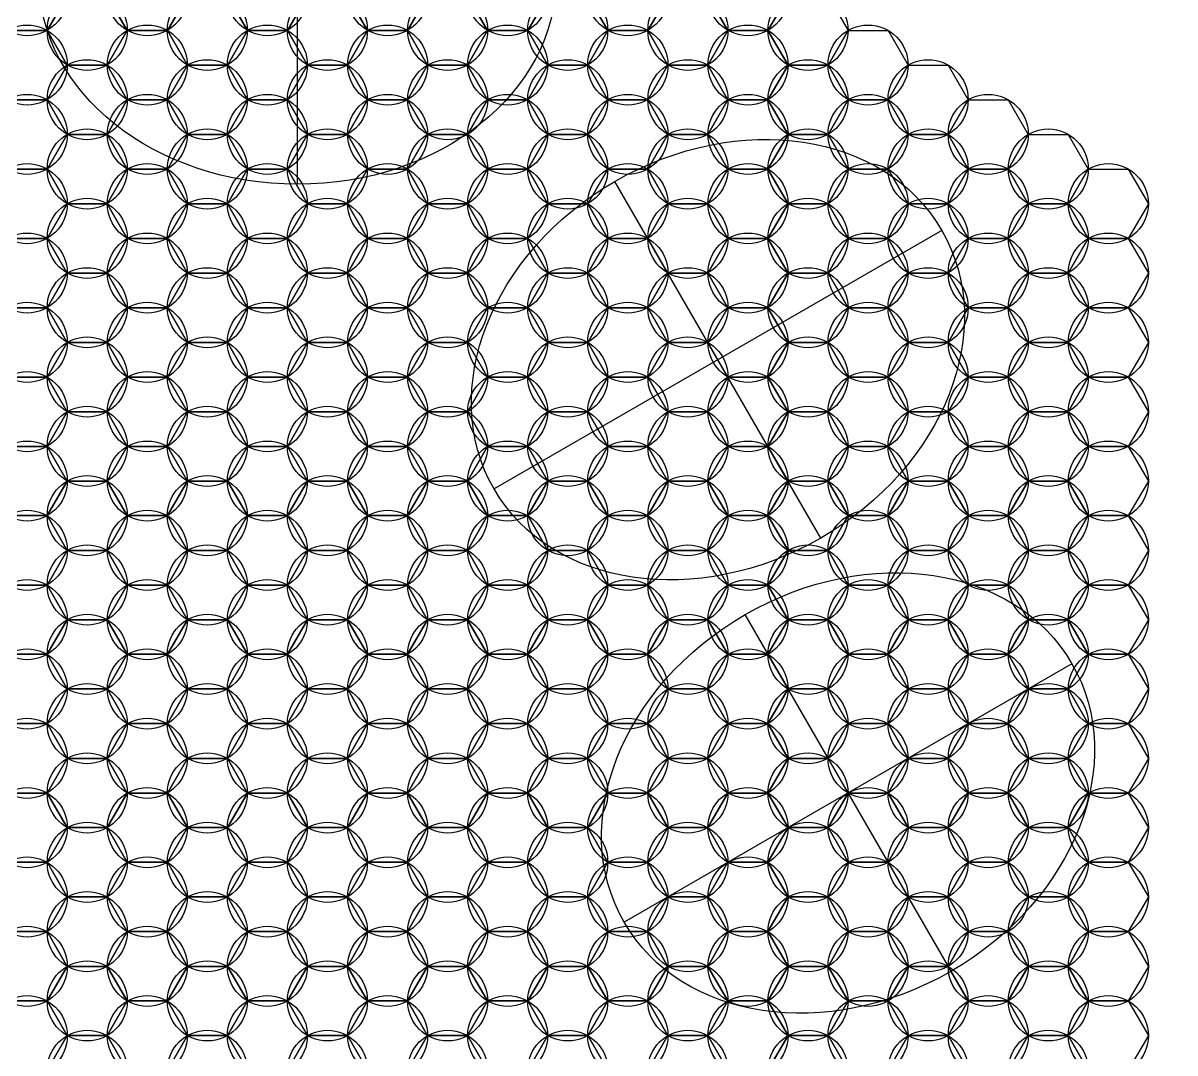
# Model space of a CAD drawing. Header units: millimetres. Extents: x 3015 to 4242, y 456 to 1532.
# Drawn here: x 4055.1 to 4241.7, y 1134.2 to 1301.1 of the extents above; entities that cross this region are included whole.
import ezdxf

# ---------------------------------------------------------------- set-up
doc = ezdxf.new("R2010")
doc.units = ezdxf.units.MM

# ---------------------------------------------------------------- blocks, each defined once
blk = doc.blocks.new('ehbebn')
for p, q in [((44.78, 7.18), (44.78, 73.92)), ((86.66, 40.55), (2.89, 40.55))]:
    blk.add_line(p, q)
blk.add_ellipse((44.78, 40.55), major_axis=(-41.89, 0), ratio=0.796607)

msp = doc.modelspace()

# ---------------------------------------------------------------- linework, layer by layer
for points in [[(4049.32, 1305.52), (4052.56, 1311.13), (4059.05, 1311.13), (4062.29, 1305.52), (4059.05, 1299.9), (4052.56, 1299.9)], [(4068.78, 1305.52), (4072.02, 1311.13), (4078.51, 1311.13), (4081.75, 1305.52), (4078.51, 1299.9), (4072.02, 1299.9)], [(4088.24, 1305.52), (4091.48, 1311.13), (4097.97, 1311.13), (4101.21, 1305.52), (4097.97, 1299.9), (4091.48, 1299.9)], [(4107.7, 1305.52), (4110.94, 1311.13), (4117.43, 1311.13), (4120.67, 1305.52), (4117.43, 1299.9), (4110.94, 1299.9)], [(4127.16, 1305.52), (4130.4, 1311.13), (4136.89, 1311.13), (4140.13, 1305.52), (4136.89, 1299.9), (4130.4, 1299.9)], [(4146.62, 1305.52), (4149.86, 1311.13), (4156.35, 1311.13), (4159.59, 1305.52), (4156.35, 1299.9), (4149.86, 1299.9)], [(4166.08, 1305.52), (4169.32, 1311.13), (4175.81, 1311.13), (4179.06, 1305.52), (4175.81, 1299.9), (4169.32, 1299.9)], [(4059.05, 1299.9), (4062.29, 1305.52), (4068.78, 1305.52), (4072.02, 1299.9), (4068.78, 1294.28), (4062.29, 1294.28)], [(4078.51, 1299.9), (4081.75, 1305.52), (4088.24, 1305.52), (4091.48, 1299.9), (4088.24, 1294.28), (4081.75, 1294.28)], [(4097.97, 1299.9), (4101.21, 1305.52), (4107.7, 1305.52), (4110.94, 1299.9), (4107.7, 1294.28), (4101.21, 1294.28)], [(4117.43, 1299.9), (4120.67, 1305.52), (4127.16, 1305.52), (4130.4, 1299.9), (4127.16, 1294.28), (4120.67, 1294.28)], [(4136.89, 1299.9), (4140.13, 1305.52), (4146.62, 1305.52), (4149.86, 1299.9), (4146.62, 1294.28), (4140.13, 1294.28)], [(4156.35, 1299.9), (4159.59, 1305.52), (4166.08, 1305.52), (4169.32, 1299.9), (4166.08, 1294.28), (4159.59, 1294.28)], [(4175.81, 1299.9), (4179.06, 1305.52), (4185.54, 1305.52), (4188.79, 1299.9), (4185.54, 1294.28), (4179.06, 1294.28)], [(4049.32, 1294.28), (4052.56, 1299.9), (4059.05, 1299.9), (4062.29, 1294.28), (4059.05, 1288.66), (4052.56, 1288.66)], [(4068.78, 1294.28), (4072.02, 1299.9), (4078.51, 1299.9), (4081.75, 1294.28), (4078.51, 1288.66), (4072.02, 1288.66)], [(4088.24, 1294.28), (4091.48, 1299.9), (4097.97, 1299.9), (4101.21, 1294.28), (4097.97, 1288.66), (4091.48, 1288.66)], [(4107.7, 1294.28), (4110.94, 1299.9), (4117.43, 1299.9), (4120.67, 1294.28), (4117.43, 1288.66), (4110.94, 1288.66)], [(4127.16, 1294.28), (4130.4, 1299.9), (4136.89, 1299.9), (4140.13, 1294.28), (4136.89, 1288.66), (4130.4, 1288.66)], [(4146.62, 1294.28), (4149.86, 1299.9), (4156.35, 1299.9), (4159.59, 1294.28), (4156.35, 1288.66), (4149.86, 1288.66)], [(4166.08, 1294.28), (4169.32, 1299.9), (4175.81, 1299.9), (4179.06, 1294.28), (4175.81, 1288.66), (4169.32, 1288.66)], [(4185.54, 1294.28), (4188.79, 1299.9), (4195.27, 1299.9), (4198.52, 1294.28), (4195.27, 1288.66), (4188.79, 1288.66)], [(4059.05, 1288.66), (4062.29, 1294.28), (4068.78, 1294.28), (4072.02, 1288.66), (4068.78, 1283.04), (4062.29, 1283.04)], [(4078.51, 1288.66), (4081.75, 1294.28), (4088.24, 1294.28), (4091.48, 1288.66), (4088.24, 1283.04), (4081.75, 1283.04)], [(4097.97, 1288.66), (4101.21, 1294.28), (4107.7, 1294.28), (4110.94, 1288.66), (4107.7, 1283.04), (4101.21, 1283.04)], [(4117.43, 1288.66), (4120.67, 1294.28), (4127.16, 1294.28), (4130.4, 1288.66), (4127.16, 1283.04), (4120.67, 1283.04)], [(4136.89, 1288.66), (4140.13, 1294.28), (4146.62, 1294.28), (4149.86, 1288.66), (4146.62, 1283.04), (4140.13, 1283.04)], [(4156.35, 1288.66), (4159.59, 1294.28), (4166.08, 1294.28), (4169.32, 1288.66), (4166.08, 1283.04), (4159.59, 1283.04)], [(4175.81, 1288.66), (4179.06, 1294.28), (4185.54, 1294.28), (4188.79, 1288.66), (4185.54, 1283.04), (4179.06, 1283.04)], [(4195.27, 1288.66), (4198.52, 1294.28), (4205, 1294.28), (4208.25, 1288.66), (4205, 1283.04), (4198.52, 1283.04)], [(4049.32, 1283.04), (4052.56, 1288.66), (4059.05, 1288.66), (4062.29, 1283.04), (4059.05, 1277.43), (4052.56, 1277.43)], [(4068.78, 1283.04), (4072.02, 1288.66), (4078.51, 1288.66), (4081.75, 1283.04), (4078.51, 1277.43), (4072.02, 1277.43)], [(4088.24, 1283.04), (4091.48, 1288.66), (4097.97, 1288.66), (4101.21, 1283.04), (4097.97, 1277.43), (4091.48, 1277.43)], [(4107.7, 1283.04), (4110.94, 1288.66), (4117.43, 1288.66), (4120.67, 1283.04), (4117.43, 1277.43), (4110.94, 1277.43)], [(4127.16, 1283.04), (4130.4, 1288.66), (4136.89, 1288.66), (4140.13, 1283.04), (4136.89, 1277.43), (4130.4, 1277.43)], [(4146.62, 1283.04), (4149.86, 1288.66), (4156.35, 1288.66), (4159.59, 1283.04), (4156.35, 1277.43), (4149.86, 1277.43)], [(4166.08, 1283.04), (4169.32, 1288.66), (4175.81, 1288.66), (4179.06, 1283.04), (4175.81, 1277.43), (4169.32, 1277.43)], [(4185.54, 1283.04), (4188.79, 1288.66), (4195.27, 1288.66), (4198.52, 1283.04), (4195.27, 1277.43), (4188.79, 1277.43)], [(4205, 1283.04), (4208.25, 1288.66), (4214.73, 1288.66), (4217.98, 1283.04), (4214.73, 1277.43), (4208.25, 1277.43)], [(4059.05, 1277.43), (4062.29, 1283.04), (4068.78, 1283.04), (4072.02, 1277.43), (4068.78, 1271.81), (4062.29, 1271.81)], [(4078.51, 1277.43), (4081.75, 1283.04), (4088.24, 1283.04), (4091.48, 1277.43), (4088.24, 1271.81), (4081.75, 1271.81)], [(4097.97, 1277.43), (4101.21, 1283.04), (4107.7, 1283.04), (4110.94, 1277.43), (4107.7, 1271.81), (4101.21, 1271.81)], [(4117.43, 1277.43), (4120.67, 1283.04), (4127.16, 1283.04), (4130.4, 1277.43), (4127.16, 1271.81), (4120.67, 1271.81)], [(4136.89, 1277.43), (4140.13, 1283.04), (4146.62, 1283.04), (4149.86, 1277.43), (4146.62, 1271.81), (4140.13, 1271.81)], [(4156.35, 1277.43), (4159.59, 1283.04), (4166.08, 1283.04), (4169.32, 1277.43), (4166.08, 1271.81), (4159.59, 1271.81)], [(4175.81, 1277.43), (4179.06, 1283.04), (4185.54, 1283.04), (4188.79, 1277.43), (4185.54, 1271.81), (4179.06, 1271.81)], [(4195.27, 1277.43), (4198.52, 1283.04), (4205, 1283.04), (4208.25, 1277.43), (4205, 1271.81), (4198.52, 1271.81)], [(4214.73, 1277.43), (4217.98, 1283.04), (4224.46, 1283.04), (4227.71, 1277.43), (4224.46, 1271.81), (4217.98, 1271.81)], [(4049.32, 1271.81), (4052.56, 1277.43), (4059.05, 1277.43), (4062.29, 1271.81), (4059.05, 1266.19), (4052.56, 1266.19)], [(4068.78, 1271.81), (4072.02, 1277.43), (4078.51, 1277.43), (4081.75, 1271.81), (4078.51, 1266.19), (4072.02, 1266.19)], [(4088.24, 1271.81), (4091.48, 1277.43), (4097.97, 1277.43), (4101.21, 1271.81), (4097.97, 1266.19), (4091.48, 1266.19)], [(4107.7, 1271.81), (4110.94, 1277.43), (4117.43, 1277.43), (4120.67, 1271.81), (4117.43, 1266.19), (4110.94, 1266.19)], [(4127.16, 1271.81), (4130.4, 1277.43), (4136.89, 1277.43), (4140.13, 1271.81), (4136.89, 1266.19), (4130.4, 1266.19)], [(4146.62, 1271.81), (4149.86, 1277.43), (4156.35, 1277.43), (4159.59, 1271.81), (4156.35, 1266.19), (4149.86, 1266.19)], [(4166.08, 1271.81), (4169.32, 1277.43), (4175.81, 1277.43), (4179.06, 1271.81), (4175.81, 1266.19), (4169.32, 1266.19)], [(4185.54, 1271.81), (4188.79, 1277.43), (4195.27, 1277.43), (4198.52, 1271.81), (4195.27, 1266.19), (4188.79, 1266.19)], [(4205, 1271.81), (4208.25, 1277.43), (4214.73, 1277.43), (4217.98, 1271.81), (4214.73, 1266.19), (4208.25, 1266.19)], [(4224.46, 1271.81), (4227.71, 1277.43), (4234.19, 1277.43), (4237.44, 1271.81), (4234.19, 1266.19), (4227.71, 1266.19)], [(4059.05, 1266.19), (4062.29, 1271.81), (4068.78, 1271.81), (4072.02, 1266.19), (4068.78, 1260.57), (4062.29, 1260.57)], [(4078.51, 1266.19), (4081.75, 1271.81), (4088.24, 1271.81), (4091.48, 1266.19), (4088.24, 1260.57), (4081.75, 1260.57)], [(4097.97, 1266.19), (4101.21, 1271.81), (4107.7, 1271.81), (4110.94, 1266.19), (4107.7, 1260.57), (4101.21, 1260.57)], [(4117.43, 1266.19), (4120.67, 1271.81), (4127.16, 1271.81), (4130.4, 1266.19), (4127.16, 1260.57), (4120.67, 1260.57)], [(4136.89, 1266.19), (4140.13, 1271.81), (4146.62, 1271.81), (4149.86, 1266.19), (4146.62, 1260.57), (4140.13, 1260.57)], [(4156.35, 1266.19), (4159.59, 1271.81), (4166.08, 1271.81), (4169.32, 1266.19), (4166.08, 1260.57), (4159.59, 1260.57)], [(4175.81, 1266.19), (4179.06, 1271.81), (4185.54, 1271.81), (4188.79, 1266.19), (4185.54, 1260.57), (4179.06, 1260.57)], [(4195.27, 1266.19), (4198.52, 1271.81), (4205, 1271.81), (4208.25, 1266.19), (4205, 1260.57), (4198.52, 1260.57)], [(4214.73, 1266.19), (4217.98, 1271.81), (4224.46, 1271.81), (4227.71, 1266.19), (4224.46, 1260.57), (4217.98, 1260.57)], [(4049.32, 1260.57), (4052.56, 1266.19), (4059.05, 1266.19), (4062.29, 1260.57), (4059.05, 1254.95), (4052.56, 1254.95)], [(4068.78, 1260.57), (4072.02, 1266.19), (4078.51, 1266.19), (4081.75, 1260.57), (4078.51, 1254.95), (4072.02, 1254.95)], [(4088.24, 1260.57), (4091.48, 1266.19), (4097.97, 1266.19), (4101.21, 1260.57), (4097.97, 1254.95), (4091.48, 1254.95)], [(4107.7, 1260.57), (4110.94, 1266.19), (4117.43, 1266.19), (4120.67, 1260.57), (4117.43, 1254.95), (4110.94, 1254.95)], [(4127.16, 1260.57), (4130.4, 1266.19), (4136.89, 1266.19), (4140.13, 1260.57), (4136.89, 1254.95), (4130.4, 1254.95)], [(4146.62, 1260.57), (4149.86, 1266.19), (4156.35, 1266.19), (4159.59, 1260.57), (4156.35, 1254.95), (4149.86, 1254.95)], [(4166.08, 1260.57), (4169.32, 1266.19), (4175.81, 1266.19), (4179.06, 1260.57), (4175.81, 1254.95), (4169.32, 1254.95)], [(4185.54, 1260.57), (4188.79, 1266.19), (4195.27, 1266.19), (4198.52, 1260.57), (4195.27, 1254.95), (4188.79, 1254.95)], [(4205, 1260.57), (4208.25, 1266.19), (4214.73, 1266.19), (4217.98, 1260.57), (4214.73, 1254.95), (4208.25, 1254.95)], [(4224.46, 1260.57), (4227.71, 1266.19), (4234.19, 1266.19), (4237.44, 1260.57), (4234.19, 1254.95), (4227.71, 1254.95)], [(4059.05, 1254.95), (4062.29, 1260.57), (4068.78, 1260.57), (4072.02, 1254.95), (4068.78, 1249.34), (4062.29, 1249.34)], [(4078.51, 1254.95), (4081.75, 1260.57), (4088.24, 1260.57), (4091.48, 1254.95), (4088.24, 1249.34), (4081.75, 1249.34)], [(4097.97, 1254.95), (4101.21, 1260.57), (4107.7, 1260.57), (4110.94, 1254.95), (4107.7, 1249.34), (4101.21, 1249.34)], [(4117.43, 1254.95), (4120.67, 1260.57), (4127.16, 1260.57), (4130.4, 1254.95), (4127.16, 1249.34), (4120.67, 1249.34)], [(4136.89, 1254.95), (4140.13, 1260.57), (4146.62, 1260.57), (4149.86, 1254.95), (4146.62, 1249.34), (4140.13, 1249.34)], [(4156.35, 1254.95), (4159.59, 1260.57), (4166.08, 1260.57), (4169.32, 1254.95), (4166.08, 1249.34), (4159.59, 1249.34)], [(4175.81, 1254.95), (4179.06, 1260.57), (4185.54, 1260.57), (4188.79, 1254.95), (4185.54, 1249.34), (4179.06, 1249.34)], [(4195.27, 1254.95), (4198.52, 1260.57), (4205, 1260.57), (4208.25, 1254.95), (4205, 1249.34), (4198.52, 1249.34)], [(4214.73, 1254.95), (4217.98, 1260.57), (4224.46, 1260.57), (4227.71, 1254.95), (4224.46, 1249.34), (4217.98, 1249.34)], [(4049.32, 1249.34), (4052.56, 1254.95), (4059.05, 1254.95), (4062.29, 1249.34), (4059.05, 1243.72), (4052.56, 1243.72)], [(4068.78, 1249.34), (4072.02, 1254.95), (4078.51, 1254.95), (4081.75, 1249.34), (4078.51, 1243.72), (4072.02, 1243.72)], [(4088.24, 1249.34), (4091.48, 1254.95), (4097.97, 1254.95), (4101.21, 1249.34), (4097.97, 1243.72), (4091.48, 1243.72)], [(4107.7, 1249.34), (4110.94, 1254.95), (4117.43, 1254.95), (4120.67, 1249.34), (4117.43, 1243.72), (4110.94, 1243.72)], [(4127.16, 1249.34), (4130.4, 1254.95), (4136.89, 1254.95), (4140.13, 1249.34), (4136.89, 1243.72), (4130.4, 1243.72)], [(4146.62, 1249.34), (4149.86, 1254.95), (4156.35, 1254.95), (4159.59, 1249.34), (4156.35, 1243.72), (4149.86, 1243.72)], [(4166.08, 1249.34), (4169.32, 1254.95), (4175.81, 1254.95), (4179.06, 1249.34), (4175.81, 1243.72), (4169.32, 1243.72)], [(4185.54, 1249.34), (4188.79, 1254.95), (4195.27, 1254.95), (4198.52, 1249.34), (4195.27, 1243.72), (4188.79, 1243.72)], [(4205, 1249.34), (4208.25, 1254.95), (4214.73, 1254.95), (4217.98, 1249.34), (4214.73, 1243.72), (4208.25, 1243.72)], [(4224.46, 1249.34), (4227.71, 1254.95), (4234.19, 1254.95), (4237.44, 1249.34), (4234.19, 1243.72), (4227.71, 1243.72)], [(4059.05, 1243.72), (4062.29, 1249.34), (4068.78, 1249.34), (4072.02, 1243.72), (4068.78, 1238.1), (4062.29, 1238.1)], [(4078.51, 1243.72), (4081.75, 1249.34), (4088.24, 1249.34), (4091.48, 1243.72), (4088.24, 1238.1), (4081.75, 1238.1)], [(4097.97, 1243.72), (4101.21, 1249.34), (4107.7, 1249.34), (4110.94, 1243.72), (4107.7, 1238.1), (4101.21, 1238.1)], [(4117.43, 1243.72), (4120.67, 1249.34), (4127.16, 1249.34), (4130.4, 1243.72), (4127.16, 1238.1), (4120.67, 1238.1)], [(4136.89, 1243.72), (4140.13, 1249.34), (4146.62, 1249.34), (4149.86, 1243.72), (4146.62, 1238.1), (4140.13, 1238.1)], [(4156.35, 1243.72), (4159.59, 1249.34), (4166.08, 1249.34), (4169.32, 1243.72), (4166.08, 1238.1), (4159.59, 1238.1)], [(4175.81, 1243.72), (4179.06, 1249.34), (4185.54, 1249.34), (4188.79, 1243.72), (4185.54, 1238.1), (4179.06, 1238.1)], [(4195.27, 1243.72), (4198.52, 1249.34), (4205, 1249.34), (4208.25, 1243.72), (4205, 1238.1), (4198.52, 1238.1)], [(4214.73, 1243.72), (4217.98, 1249.34), (4224.46, 1249.34), (4227.71, 1243.72), (4224.46, 1238.1), (4217.98, 1238.1)], [(4049.32, 1238.1), (4052.56, 1243.72), (4059.05, 1243.72), (4062.29, 1238.1), (4059.05, 1232.48), (4052.56, 1232.48)], [(4068.78, 1238.1), (4072.02, 1243.72), (4078.51, 1243.72), (4081.75, 1238.1), (4078.51, 1232.48), (4072.02, 1232.48)], [(4088.24, 1238.1), (4091.48, 1243.72), (4097.97, 1243.72), (4101.21, 1238.1), (4097.97, 1232.48), (4091.48, 1232.48)], [(4107.7, 1238.1), (4110.94, 1243.72), (4117.43, 1243.72), (4120.67, 1238.1), (4117.43, 1232.48), (4110.94, 1232.48)], [(4127.16, 1238.1), (4130.4, 1243.72), (4136.89, 1243.72), (4140.13, 1238.1), (4136.89, 1232.48), (4130.4, 1232.48)], [(4146.62, 1238.1), (4149.86, 1243.72), (4156.35, 1243.72), (4159.59, 1238.1), (4156.35, 1232.48), (4149.86, 1232.48)], [(4166.08, 1238.1), (4169.32, 1243.72), (4175.81, 1243.72), (4179.06, 1238.1), (4175.81, 1232.48), (4169.32, 1232.48)], [(4185.54, 1238.1), (4188.79, 1243.72), (4195.27, 1243.72), (4198.52, 1238.1), (4195.27, 1232.48), (4188.79, 1232.48)], [(4205, 1238.1), (4208.25, 1243.72), (4214.73, 1243.72), (4217.98, 1238.1), (4214.73, 1232.48), (4208.25, 1232.48)], [(4224.46, 1238.1), (4227.71, 1243.72), (4234.19, 1243.72), (4237.44, 1238.1), (4234.19, 1232.48), (4227.71, 1232.48)], [(4059.05, 1232.48), (4062.29, 1238.1), (4068.78, 1238.1), (4072.02, 1232.48), (4068.78, 1226.86), (4062.29, 1226.86)], [(4078.51, 1232.48), (4081.75, 1238.1), (4088.24, 1238.1), (4091.48, 1232.48), (4088.24, 1226.86), (4081.75, 1226.86)], [(4097.97, 1232.48), (4101.21, 1238.1), (4107.7, 1238.1), (4110.94, 1232.48), (4107.7, 1226.86), (4101.21, 1226.86)], [(4117.43, 1232.48), (4120.67, 1238.1), (4127.16, 1238.1), (4130.4, 1232.48), (4127.16, 1226.86), (4120.67, 1226.86)], [(4136.89, 1232.48), (4140.13, 1238.1), (4146.62, 1238.1), (4149.86, 1232.48), (4146.62, 1226.86), (4140.13, 1226.86)], [(4156.35, 1232.48), (4159.59, 1238.1), (4166.08, 1238.1), (4169.32, 1232.48), (4166.08, 1226.86), (4159.59, 1226.86)], [(4175.81, 1232.48), (4179.06, 1238.1), (4185.54, 1238.1), (4188.79, 1232.48), (4185.54, 1226.86), (4179.06, 1226.86)], [(4195.27, 1232.48), (4198.52, 1238.1), (4205, 1238.1), (4208.25, 1232.48), (4205, 1226.86), (4198.52, 1226.86)], [(4214.73, 1232.48), (4217.98, 1238.1), (4224.46, 1238.1), (4227.71, 1232.48), (4224.46, 1226.86), (4217.98, 1226.86)], [(4049.32, 1226.86), (4052.56, 1232.48), (4059.05, 1232.48), (4062.29, 1226.86), (4059.05, 1221.25), (4052.56, 1221.25)], [(4068.78, 1226.86), (4072.02, 1232.48), (4078.51, 1232.48), (4081.75, 1226.86), (4078.51, 1221.25), (4072.02, 1221.25)], [(4088.24, 1226.86), (4091.48, 1232.48), (4097.97, 1232.48), (4101.21, 1226.86), (4097.97, 1221.25), (4091.48, 1221.25)], [(4107.7, 1226.86), (4110.94, 1232.48), (4117.43, 1232.48), (4120.67, 1226.86), (4117.43, 1221.25), (4110.94, 1221.25)], [(4127.16, 1226.86), (4130.4, 1232.48), (4136.89, 1232.48), (4140.13, 1226.86), (4136.89, 1221.25), (4130.4, 1221.25)], [(4146.62, 1226.86), (4149.86, 1232.48), (4156.35, 1232.48), (4159.59, 1226.86), (4156.35, 1221.25), (4149.86, 1221.25)], [(4166.08, 1226.86), (4169.32, 1232.48), (4175.81, 1232.48), (4179.06, 1226.86), (4175.81, 1221.25), (4169.32, 1221.25)], [(4185.54, 1226.86), (4188.79, 1232.48), (4195.27, 1232.48), (4198.52, 1226.86), (4195.27, 1221.25), (4188.79, 1221.25)], [(4205, 1226.86), (4208.25, 1232.48), (4214.73, 1232.48), (4217.98, 1226.86), (4214.73, 1221.25), (4208.25, 1221.25)], [(4224.46, 1226.86), (4227.71, 1232.48), (4234.19, 1232.48), (4237.44, 1226.86), (4234.19, 1221.25), (4227.71, 1221.25)], [(4059.05, 1221.25), (4062.29, 1226.86), (4068.78, 1226.86), (4072.02, 1221.25), (4068.78, 1215.63), (4062.29, 1215.63)], [(4078.51, 1221.25), (4081.75, 1226.86), (4088.24, 1226.86), (4091.48, 1221.25), (4088.24, 1215.63), (4081.75, 1215.63)], [(4097.97, 1221.25), (4101.21, 1226.86), (4107.7, 1226.86), (4110.94, 1221.25), (4107.7, 1215.63), (4101.21, 1215.63)], [(4117.43, 1221.25), (4120.67, 1226.86), (4127.16, 1226.86), (4130.4, 1221.25), (4127.16, 1215.63), (4120.67, 1215.63)], [(4136.89, 1221.25), (4140.13, 1226.86), (4146.62, 1226.86), (4149.86, 1221.25), (4146.62, 1215.63), (4140.13, 1215.63)], [(4156.35, 1221.25), (4159.59, 1226.86), (4166.08, 1226.86), (4169.32, 1221.25), (4166.08, 1215.63), (4159.59, 1215.63)], [(4175.81, 1221.25), (4179.06, 1226.86), (4185.54, 1226.86), (4188.79, 1221.25), (4185.54, 1215.63), (4179.06, 1215.63)], [(4195.27, 1221.25), (4198.52, 1226.86), (4205, 1226.86), (4208.25, 1221.25), (4205, 1215.63), (4198.52, 1215.63)], [(4214.73, 1221.25), (4217.98, 1226.86), (4224.46, 1226.86), (4227.71, 1221.25), (4224.46, 1215.63), (4217.98, 1215.63)], [(4049.32, 1215.63), (4052.56, 1221.25), (4059.05, 1221.25), (4062.29, 1215.63), (4059.05, 1210.01), (4052.56, 1210.01)], [(4068.78, 1215.63), (4072.02, 1221.25), (4078.51, 1221.25), (4081.75, 1215.63), (4078.51, 1210.01), (4072.02, 1210.01)], [(4088.24, 1215.63), (4091.48, 1221.25), (4097.97, 1221.25), (4101.21, 1215.63), (4097.97, 1210.01), (4091.48, 1210.01)], [(4107.7, 1215.63), (4110.94, 1221.25), (4117.43, 1221.25), (4120.67, 1215.63), (4117.43, 1210.01), (4110.94, 1210.01)], [(4127.16, 1215.63), (4130.4, 1221.25), (4136.89, 1221.25), (4140.13, 1215.63), (4136.89, 1210.01), (4130.4, 1210.01)], [(4146.62, 1215.63), (4149.86, 1221.25), (4156.35, 1221.25), (4159.59, 1215.63), (4156.35, 1210.01), (4149.86, 1210.01)], [(4166.08, 1215.63), (4169.32, 1221.25), (4175.81, 1221.25), (4179.06, 1215.63), (4175.81, 1210.01), (4169.32, 1210.01)], [(4185.54, 1215.63), (4188.79, 1221.25), (4195.27, 1221.25), (4198.52, 1215.63), (4195.27, 1210.01), (4188.79, 1210.01)], [(4205, 1215.63), (4208.25, 1221.25), (4214.73, 1221.25), (4217.98, 1215.63), (4214.73, 1210.01), (4208.25, 1210.01)], [(4224.46, 1215.63), (4227.71, 1221.25), (4234.19, 1221.25), (4237.44, 1215.63), (4234.19, 1210.01), (4227.71, 1210.01)], [(4059.05, 1210.01), (4062.29, 1215.63), (4068.78, 1215.63), (4072.02, 1210.01), (4068.78, 1204.39), (4062.29, 1204.39)], [(4078.51, 1210.01), (4081.75, 1215.63), (4088.24, 1215.63), (4091.48, 1210.01), (4088.24, 1204.39), (4081.75, 1204.39)], [(4097.97, 1210.01), (4101.21, 1215.63), (4107.7, 1215.63), (4110.94, 1210.01), (4107.7, 1204.39), (4101.21, 1204.39)], [(4117.43, 1210.01), (4120.67, 1215.63), (4127.16, 1215.63), (4130.4, 1210.01), (4127.16, 1204.39), (4120.67, 1204.39)], [(4136.89, 1210.01), (4140.13, 1215.63), (4146.62, 1215.63), (4149.86, 1210.01), (4146.62, 1204.39), (4140.13, 1204.39)], [(4156.35, 1210.01), (4159.59, 1215.63), (4166.08, 1215.63), (4169.32, 1210.01), (4166.08, 1204.39), (4159.59, 1204.39)], [(4175.81, 1210.01), (4179.06, 1215.63), (4185.54, 1215.63), (4188.79, 1210.01), (4185.54, 1204.39), (4179.06, 1204.39)], [(4195.27, 1210.01), (4198.52, 1215.63), (4205, 1215.63), (4208.25, 1210.01), (4205, 1204.39), (4198.52, 1204.39)], [(4214.73, 1210.01), (4217.98, 1215.63), (4224.46, 1215.63), (4227.71, 1210.01), (4224.46, 1204.39), (4217.98, 1204.39)], [(4049.32, 1204.39), (4052.56, 1210.01), (4059.05, 1210.01), (4062.29, 1204.39), (4059.05, 1198.78), (4052.56, 1198.78)], [(4068.78, 1204.39), (4072.02, 1210.01), (4078.51, 1210.01), (4081.75, 1204.39), (4078.51, 1198.78), (4072.02, 1198.78)], [(4088.24, 1204.39), (4091.48, 1210.01), (4097.97, 1210.01), (4101.21, 1204.39), (4097.97, 1198.78), (4091.48, 1198.78)], [(4107.7, 1204.39), (4110.94, 1210.01), (4117.43, 1210.01), (4120.67, 1204.39), (4117.43, 1198.78), (4110.94, 1198.78)], [(4127.16, 1204.39), (4130.4, 1210.01), (4136.89, 1210.01), (4140.13, 1204.39), (4136.89, 1198.78), (4130.4, 1198.78)], [(4146.62, 1204.39), (4149.86, 1210.01), (4156.35, 1210.01), (4159.59, 1204.39), (4156.35, 1198.78), (4149.86, 1198.78)], [(4166.08, 1204.39), (4169.32, 1210.01), (4175.81, 1210.01), (4179.06, 1204.39), (4175.81, 1198.78), (4169.32, 1198.78)], [(4185.54, 1204.39), (4188.79, 1210.01), (4195.27, 1210.01), (4198.52, 1204.39), (4195.27, 1198.78), (4188.79, 1198.78)], [(4205, 1204.39), (4208.25, 1210.01), (4214.73, 1210.01), (4217.98, 1204.39), (4214.73, 1198.78), (4208.25, 1198.78)], [(4224.46, 1204.39), (4227.71, 1210.01), (4234.19, 1210.01), (4237.44, 1204.39), (4234.19, 1198.78), (4227.71, 1198.78)], [(4059.05, 1198.78), (4062.29, 1204.39), (4068.78, 1204.39), (4072.02, 1198.78), (4068.78, 1193.16), (4062.29, 1193.16)], [(4078.51, 1198.78), (4081.75, 1204.39), (4088.24, 1204.39), (4091.48, 1198.78), (4088.24, 1193.16), (4081.75, 1193.16)], [(4097.97, 1198.78), (4101.21, 1204.39), (4107.7, 1204.39), (4110.94, 1198.78), (4107.7, 1193.16), (4101.21, 1193.16)], [(4117.43, 1198.78), (4120.67, 1204.39), (4127.16, 1204.39), (4130.4, 1198.78), (4127.16, 1193.16), (4120.67, 1193.16)], [(4136.89, 1198.78), (4140.13, 1204.39), (4146.62, 1204.39), (4149.86, 1198.78), (4146.62, 1193.16), (4140.13, 1193.16)], [(4156.35, 1198.78), (4159.59, 1204.39), (4166.08, 1204.39), (4169.32, 1198.78), (4166.08, 1193.16), (4159.59, 1193.16)], [(4175.81, 1198.78), (4179.06, 1204.39), (4185.54, 1204.39), (4188.79, 1198.78), (4185.54, 1193.16), (4179.06, 1193.16)], [(4195.27, 1198.78), (4198.52, 1204.39), (4205, 1204.39), (4208.25, 1198.78), (4205, 1193.16), (4198.52, 1193.16)], [(4214.73, 1198.78), (4217.98, 1204.39), (4224.46, 1204.39), (4227.71, 1198.78), (4224.46, 1193.16), (4217.98, 1193.16)], [(4049.32, 1193.16), (4052.56, 1198.78), (4059.05, 1198.78), (4062.29, 1193.16), (4059.05, 1187.54), (4052.56, 1187.54)], [(4068.78, 1193.16), (4072.02, 1198.78), (4078.51, 1198.78), (4081.75, 1193.16), (4078.51, 1187.54), (4072.02, 1187.54)], [(4088.24, 1193.16), (4091.48, 1198.78), (4097.97, 1198.78), (4101.21, 1193.16), (4097.97, 1187.54), (4091.48, 1187.54)], [(4107.7, 1193.16), (4110.94, 1198.78), (4117.43, 1198.78), (4120.67, 1193.16), (4117.43, 1187.54), (4110.94, 1187.54)], [(4127.16, 1193.16), (4130.4, 1198.78), (4136.89, 1198.78), (4140.13, 1193.16), (4136.89, 1187.54), (4130.4, 1187.54)], [(4146.62, 1193.16), (4149.86, 1198.78), (4156.35, 1198.78), (4159.59, 1193.16), (4156.35, 1187.54), (4149.86, 1187.54)], [(4166.08, 1193.16), (4169.32, 1198.78), (4175.81, 1198.78), (4179.06, 1193.16), (4175.81, 1187.54), (4169.32, 1187.54)], [(4185.54, 1193.16), (4188.79, 1198.78), (4195.27, 1198.78), (4198.52, 1193.16), (4195.27, 1187.54), (4188.79, 1187.54)], [(4205, 1193.16), (4208.25, 1198.78), (4214.73, 1198.78), (4217.98, 1193.16), (4214.73, 1187.54), (4208.25, 1187.54)], [(4224.46, 1193.16), (4227.71, 1198.78), (4234.19, 1198.78), (4237.44, 1193.16), (4234.19, 1187.54), (4227.71, 1187.54)], [(4059.05, 1187.54), (4062.29, 1193.16), (4068.78, 1193.16), (4072.02, 1187.54), (4068.78, 1181.92), (4062.29, 1181.92)], [(4078.51, 1187.54), (4081.75, 1193.16), (4088.24, 1193.16), (4091.48, 1187.54), (4088.24, 1181.92), (4081.75, 1181.92)], [(4097.97, 1187.54), (4101.21, 1193.16), (4107.7, 1193.16), (4110.94, 1187.54), (4107.7, 1181.92), (4101.21, 1181.92)], [(4117.43, 1187.54), (4120.67, 1193.16), (4127.16, 1193.16), (4130.4, 1187.54), (4127.16, 1181.92), (4120.67, 1181.92)], [(4136.89, 1187.54), (4140.13, 1193.16), (4146.62, 1193.16), (4149.86, 1187.54), (4146.62, 1181.92), (4140.13, 1181.92)], [(4156.35, 1187.54), (4159.59, 1193.16), (4166.08, 1193.16), (4169.32, 1187.54), (4166.08, 1181.92), (4159.59, 1181.92)], [(4175.81, 1187.54), (4179.06, 1193.16), (4185.54, 1193.16), (4188.79, 1187.54), (4185.54, 1181.92), (4179.06, 1181.92)], [(4195.27, 1187.54), (4198.52, 1193.16), (4205, 1193.16), (4208.25, 1187.54), (4205, 1181.92), (4198.52, 1181.92)], [(4214.73, 1187.54), (4217.98, 1193.16), (4224.46, 1193.16), (4227.71, 1187.54), (4224.46, 1181.92), (4217.98, 1181.92)], [(4049.32, 1181.92), (4052.56, 1187.54), (4059.05, 1187.54), (4062.29, 1181.92), (4059.05, 1176.3), (4052.56, 1176.3)], [(4068.78, 1181.92), (4072.02, 1187.54), (4078.51, 1187.54), (4081.75, 1181.92), (4078.51, 1176.3), (4072.02, 1176.3)], [(4088.24, 1181.92), (4091.48, 1187.54), (4097.97, 1187.54), (4101.21, 1181.92), (4097.97, 1176.3), (4091.48, 1176.3)], [(4107.7, 1181.92), (4110.94, 1187.54), (4117.43, 1187.54), (4120.67, 1181.92), (4117.43, 1176.3), (4110.94, 1176.3)], [(4127.16, 1181.92), (4130.4, 1187.54), (4136.89, 1187.54), (4140.13, 1181.92), (4136.89, 1176.3), (4130.4, 1176.3)], [(4146.62, 1181.92), (4149.86, 1187.54), (4156.35, 1187.54), (4159.59, 1181.92), (4156.35, 1176.3), (4149.86, 1176.3)], [(4166.08, 1181.92), (4169.32, 1187.54), (4175.81, 1187.54), (4179.06, 1181.92), (4175.81, 1176.3), (4169.32, 1176.3)], [(4185.54, 1181.92), (4188.79, 1187.54), (4195.27, 1187.54), (4198.52, 1181.92), (4195.27, 1176.3), (4188.79, 1176.3)], [(4205, 1181.92), (4208.25, 1187.54), (4214.73, 1187.54), (4217.98, 1181.92), (4214.73, 1176.3), (4208.25, 1176.3)], [(4224.46, 1181.92), (4227.71, 1187.54), (4234.19, 1187.54), (4237.44, 1181.92), (4234.19, 1176.3), (4227.71, 1176.3)], [(4059.05, 1176.3), (4062.29, 1181.92), (4068.78, 1181.92), (4072.02, 1176.3), (4068.78, 1170.69), (4062.29, 1170.69)], [(4078.51, 1176.3), (4081.75, 1181.92), (4088.24, 1181.92), (4091.48, 1176.3), (4088.24, 1170.69), (4081.75, 1170.69)], [(4097.97, 1176.3), (4101.21, 1181.92), (4107.7, 1181.92), (4110.94, 1176.3), (4107.7, 1170.69), (4101.21, 1170.69)], [(4117.43, 1176.3), (4120.67, 1181.92), (4127.16, 1181.92), (4130.4, 1176.3), (4127.16, 1170.69), (4120.67, 1170.69)], [(4136.89, 1176.3), (4140.13, 1181.92), (4146.62, 1181.92), (4149.86, 1176.3), (4146.62, 1170.69), (4140.13, 1170.69)], [(4156.35, 1176.3), (4159.59, 1181.92), (4166.08, 1181.92), (4169.32, 1176.3), (4166.08, 1170.69), (4159.59, 1170.69)], [(4175.81, 1176.3), (4179.06, 1181.92), (4185.54, 1181.92), (4188.79, 1176.3), (4185.54, 1170.69), (4179.06, 1170.69)], [(4195.27, 1176.3), (4198.52, 1181.92), (4205, 1181.92), (4208.25, 1176.3), (4205, 1170.69), (4198.52, 1170.69)], [(4214.73, 1176.3), (4217.98, 1181.92), (4224.46, 1181.92), (4227.71, 1176.3), (4224.46, 1170.69), (4217.98, 1170.69)], [(4049.32, 1170.69), (4052.56, 1176.3), (4059.05, 1176.3), (4062.29, 1170.69), (4059.05, 1165.07), (4052.56, 1165.07)], [(4068.78, 1170.69), (4072.02, 1176.3), (4078.51, 1176.3), (4081.75, 1170.69), (4078.51, 1165.07), (4072.02, 1165.07)], [(4088.24, 1170.69), (4091.48, 1176.3), (4097.97, 1176.3), (4101.21, 1170.69), (4097.97, 1165.07), (4091.48, 1165.07)], [(4107.7, 1170.69), (4110.94, 1176.3), (4117.43, 1176.3), (4120.67, 1170.69), (4117.43, 1165.07), (4110.94, 1165.07)], [(4127.16, 1170.69), (4130.4, 1176.3), (4136.89, 1176.3), (4140.13, 1170.69), (4136.89, 1165.07), (4130.4, 1165.07)], [(4146.62, 1170.69), (4149.86, 1176.3), (4156.35, 1176.3), (4159.59, 1170.69), (4156.35, 1165.07), (4149.86, 1165.07)], [(4166.08, 1170.69), (4169.32, 1176.3), (4175.81, 1176.3), (4179.06, 1170.69), (4175.81, 1165.07), (4169.32, 1165.07)], [(4185.54, 1170.69), (4188.79, 1176.3), (4195.27, 1176.3), (4198.52, 1170.69), (4195.27, 1165.07), (4188.79, 1165.07)], [(4205, 1170.69), (4208.25, 1176.3), (4214.73, 1176.3), (4217.98, 1170.69), (4214.73, 1165.07), (4208.25, 1165.07)], [(4224.46, 1170.69), (4227.71, 1176.3), (4234.19, 1176.3), (4237.44, 1170.69), (4234.19, 1165.07), (4227.71, 1165.07)], [(4059.05, 1165.07), (4062.29, 1170.69), (4068.78, 1170.69), (4072.02, 1165.07), (4068.78, 1159.45), (4062.29, 1159.45)], [(4078.51, 1165.07), (4081.75, 1170.69), (4088.24, 1170.69), (4091.48, 1165.07), (4088.24, 1159.45), (4081.75, 1159.45)], [(4097.97, 1165.07), (4101.21, 1170.69), (4107.7, 1170.69), (4110.94, 1165.07), (4107.7, 1159.45), (4101.21, 1159.45)], [(4117.43, 1165.07), (4120.67, 1170.69), (4127.16, 1170.69), (4130.4, 1165.07), (4127.16, 1159.45), (4120.67, 1159.45)], [(4136.89, 1165.07), (4140.13, 1170.69), (4146.62, 1170.69), (4149.86, 1165.07), (4146.62, 1159.45), (4140.13, 1159.45)], [(4156.35, 1165.07), (4159.59, 1170.69), (4166.08, 1170.69), (4169.32, 1165.07), (4166.08, 1159.45), (4159.59, 1159.45)], [(4175.81, 1165.07), (4179.06, 1170.69), (4185.54, 1170.69), (4188.79, 1165.07), (4185.54, 1159.45), (4179.06, 1159.45)], [(4195.27, 1165.07), (4198.52, 1170.69), (4205, 1170.69), (4208.25, 1165.07), (4205, 1159.45), (4198.52, 1159.45)], [(4214.73, 1165.07), (4217.98, 1170.69), (4224.46, 1170.69), (4227.71, 1165.07), (4224.46, 1159.45), (4217.98, 1159.45)], [(4049.32, 1159.45), (4052.56, 1165.07), (4059.05, 1165.07), (4062.29, 1159.45), (4059.05, 1153.83), (4052.56, 1153.83)], [(4068.78, 1159.45), (4072.02, 1165.07), (4078.51, 1165.07), (4081.75, 1159.45), (4078.51, 1153.83), (4072.02, 1153.83)], [(4088.24, 1159.45), (4091.48, 1165.07), (4097.97, 1165.07), (4101.21, 1159.45), (4097.97, 1153.83), (4091.48, 1153.83)], [(4107.7, 1159.45), (4110.94, 1165.07), (4117.43, 1165.07), (4120.67, 1159.45), (4117.43, 1153.83), (4110.94, 1153.83)], [(4127.16, 1159.45), (4130.4, 1165.07), (4136.89, 1165.07), (4140.13, 1159.45), (4136.89, 1153.83), (4130.4, 1153.83)], [(4146.62, 1159.45), (4149.86, 1165.07), (4156.35, 1165.07), (4159.59, 1159.45), (4156.35, 1153.83), (4149.86, 1153.83)], [(4166.08, 1159.45), (4169.32, 1165.07), (4175.81, 1165.07), (4179.06, 1159.45), (4175.81, 1153.83), (4169.32, 1153.83)], [(4185.54, 1159.45), (4188.79, 1165.07), (4195.27, 1165.07), (4198.52, 1159.45), (4195.27, 1153.83), (4188.79, 1153.83)], [(4205, 1159.45), (4208.25, 1165.07), (4214.73, 1165.07), (4217.98, 1159.45), (4214.73, 1153.83), (4208.25, 1153.83)], [(4224.46, 1159.45), (4227.71, 1165.07), (4234.19, 1165.07), (4237.44, 1159.45), (4234.19, 1153.83), (4227.71, 1153.83)], [(4059.05, 1153.83), (4062.29, 1159.45), (4068.78, 1159.45), (4072.02, 1153.83), (4068.78, 1148.21), (4062.29, 1148.21)], [(4078.51, 1153.83), (4081.75, 1159.45), (4088.24, 1159.45), (4091.48, 1153.83), (4088.24, 1148.21), (4081.75, 1148.21)], [(4097.97, 1153.83), (4101.21, 1159.45), (4107.7, 1159.45), (4110.94, 1153.83), (4107.7, 1148.21), (4101.21, 1148.21)], [(4117.43, 1153.83), (4120.67, 1159.45), (4127.16, 1159.45), (4130.4, 1153.83), (4127.16, 1148.21), (4120.67, 1148.21)], [(4136.89, 1153.83), (4140.13, 1159.45), (4146.62, 1159.45), (4149.86, 1153.83), (4146.62, 1148.21), (4140.13, 1148.21)], [(4156.35, 1153.83), (4159.59, 1159.45), (4166.08, 1159.45), (4169.32, 1153.83), (4166.08, 1148.21), (4159.59, 1148.21)], [(4175.81, 1153.83), (4179.06, 1159.45), (4185.54, 1159.45), (4188.79, 1153.83), (4185.54, 1148.21), (4179.06, 1148.21)], [(4195.27, 1153.83), (4198.52, 1159.45), (4205, 1159.45), (4208.25, 1153.83), (4205, 1148.21), (4198.52, 1148.21)], [(4214.73, 1153.83), (4217.98, 1159.45), (4224.46, 1159.45), (4227.71, 1153.83), (4224.46, 1148.21), (4217.98, 1148.21)], [(4049.32, 1148.21), (4052.56, 1153.83), (4059.05, 1153.83), (4062.29, 1148.21), (4059.05, 1142.6), (4052.56, 1142.6)], [(4068.78, 1148.21), (4072.02, 1153.83), (4078.51, 1153.83), (4081.75, 1148.21), (4078.51, 1142.6), (4072.02, 1142.6)], [(4088.24, 1148.21), (4091.48, 1153.83), (4097.97, 1153.83), (4101.21, 1148.21), (4097.97, 1142.6), (4091.48, 1142.6)], [(4107.7, 1148.21), (4110.94, 1153.83), (4117.43, 1153.83), (4120.67, 1148.21), (4117.43, 1142.6), (4110.94, 1142.6)], [(4127.16, 1148.21), (4130.4, 1153.83), (4136.89, 1153.83), (4140.13, 1148.21), (4136.89, 1142.6), (4130.4, 1142.6)], [(4146.62, 1148.21), (4149.86, 1153.83), (4156.35, 1153.83), (4159.59, 1148.21), (4156.35, 1142.6), (4149.86, 1142.6)], [(4166.08, 1148.21), (4169.32, 1153.83), (4175.81, 1153.83), (4179.06, 1148.21), (4175.81, 1142.6), (4169.32, 1142.6)], [(4185.54, 1148.21), (4188.79, 1153.83), (4195.27, 1153.83), (4198.52, 1148.21), (4195.27, 1142.6), (4188.79, 1142.6)], [(4205, 1148.21), (4208.25, 1153.83), (4214.73, 1153.83), (4217.98, 1148.21), (4214.73, 1142.6), (4208.25, 1142.6)], [(4224.46, 1148.21), (4227.71, 1153.83), (4234.19, 1153.83), (4237.44, 1148.21), (4234.19, 1142.6), (4227.71, 1142.6)], [(4059.05, 1142.6), (4062.29, 1148.21), (4068.78, 1148.21), (4072.02, 1142.6), (4068.78, 1136.98), (4062.29, 1136.98)], [(4078.51, 1142.6), (4081.75, 1148.21), (4088.24, 1148.21), (4091.48, 1142.6), (4088.24, 1136.98), (4081.75, 1136.98)], [(4097.97, 1142.6), (4101.21, 1148.21), (4107.7, 1148.21), (4110.94, 1142.6), (4107.7, 1136.98), (4101.21, 1136.98)], [(4117.43, 1142.6), (4120.67, 1148.21), (4127.16, 1148.21), (4130.4, 1142.6), (4127.16, 1136.98), (4120.67, 1136.98)], [(4136.89, 1142.6), (4140.13, 1148.21), (4146.62, 1148.21), (4149.86, 1142.6), (4146.62, 1136.98), (4140.13, 1136.98)], [(4156.35, 1142.6), (4159.59, 1148.21), (4166.08, 1148.21), (4169.32, 1142.6), (4166.08, 1136.98), (4159.59, 1136.98)], [(4175.81, 1142.6), (4179.06, 1148.21), (4185.54, 1148.21), (4188.79, 1142.6), (4185.54, 1136.98), (4179.06, 1136.98)], [(4195.27, 1142.6), (4198.52, 1148.21), (4205, 1148.21), (4208.25, 1142.6), (4205, 1136.98), (4198.52, 1136.98)], [(4214.73, 1142.6), (4217.98, 1148.21), (4224.46, 1148.21), (4227.71, 1142.6), (4224.46, 1136.98), (4217.98, 1136.98)], [(4049.32, 1136.98), (4052.56, 1142.6), (4059.05, 1142.6), (4062.29, 1136.98), (4059.05, 1131.36), (4052.56, 1131.36)], [(4068.78, 1136.98), (4072.02, 1142.6), (4078.51, 1142.6), (4081.75, 1136.98), (4078.51, 1131.36), (4072.02, 1131.36)], [(4088.24, 1136.98), (4091.48, 1142.6), (4097.97, 1142.6), (4101.21, 1136.98), (4097.97, 1131.36), (4091.48, 1131.36)], [(4107.7, 1136.98), (4110.94, 1142.6), (4117.43, 1142.6), (4120.67, 1136.98), (4117.43, 1131.36), (4110.94, 1131.36)], [(4127.16, 1136.98), (4130.4, 1142.6), (4136.89, 1142.6), (4140.13, 1136.98), (4136.89, 1131.36), (4130.4, 1131.36)], [(4146.62, 1136.98), (4149.86, 1142.6), (4156.35, 1142.6), (4159.59, 1136.98), (4156.35, 1131.36), (4149.86, 1131.36)], [(4166.08, 1136.98), (4169.32, 1142.6), (4175.81, 1142.6), (4179.06, 1136.98), (4175.81, 1131.36), (4169.32, 1131.36)], [(4185.54, 1136.98), (4188.79, 1142.6), (4195.27, 1142.6), (4198.52, 1136.98), (4195.27, 1131.36), (4188.79, 1131.36)], [(4205, 1136.98), (4208.25, 1142.6), (4214.73, 1142.6), (4217.98, 1136.98), (4214.73, 1131.36), (4208.25, 1131.36)], [(4224.46, 1136.98), (4227.71, 1142.6), (4234.19, 1142.6), (4237.44, 1136.98), (4234.19, 1131.36), (4227.71, 1131.36)], [(4059.05, 1131.36), (4062.29, 1136.98), (4068.78, 1136.98), (4072.02, 1131.36), (4068.78, 1125.74), (4062.29, 1125.74)], [(4078.51, 1131.36), (4081.75, 1136.98), (4088.24, 1136.98), (4091.48, 1131.36), (4088.24, 1125.74), (4081.75, 1125.74)], [(4097.97, 1131.36), (4101.21, 1136.98), (4107.7, 1136.98), (4110.94, 1131.36), (4107.7, 1125.74), (4101.21, 1125.74)], [(4117.43, 1131.36), (4120.67, 1136.98), (4127.16, 1136.98), (4130.4, 1131.36), (4127.16, 1125.74), (4120.67, 1125.74)], [(4136.89, 1131.36), (4140.13, 1136.98), (4146.62, 1136.98), (4149.86, 1131.36), (4146.62, 1125.74), (4140.13, 1125.74)], [(4156.35, 1131.36), (4159.59, 1136.98), (4166.08, 1136.98), (4169.32, 1131.36), (4166.08, 1125.74), (4159.59, 1125.74)], [(4175.81, 1131.36), (4179.06, 1136.98), (4185.54, 1136.98), (4188.79, 1131.36), (4185.54, 1125.74), (4179.06, 1125.74)], [(4195.27, 1131.36), (4198.52, 1136.98), (4205, 1136.98), (4208.25, 1131.36), (4205, 1125.74), (4198.52, 1125.74)], [(4214.73, 1131.36), (4217.98, 1136.98), (4224.46, 1136.98), (4227.71, 1131.36), (4224.46, 1125.74), (4217.98, 1125.74)]]:
    msp.add_lwpolyline(points, close=True)
for centre in [(4055.8, 1305.52), (4075.26, 1305.52), (4094.72, 1305.52), (4114.19, 1305.52), (4133.65, 1305.52), (4153.11, 1305.52), (4172.57, 1305.52), (4065.53, 1299.9), (4084.99, 1299.9), (4104.45, 1299.9), (4123.92, 1299.9), (4143.38, 1299.9), (4162.84, 1299.9), (4182.3, 1299.9), (4055.8, 1294.28), (4075.26, 1294.28), (4094.72, 1294.28), (4114.19, 1294.28), (4133.65, 1294.28), (4153.11, 1294.28), (4172.57, 1294.28), (4192.03, 1294.28), (4065.53, 1288.66), (4084.99, 1288.66), (4104.45, 1288.66), (4123.92, 1288.66), (4143.38, 1288.66), (4162.84, 1288.66), (4182.3, 1288.66), (4201.76, 1288.66), (4055.8, 1283.04), (4075.26, 1283.04), (4094.72, 1283.04), (4114.19, 1283.04), (4133.65, 1283.04), (4153.11, 1283.04), (4172.57, 1283.04), (4192.03, 1283.04), (4211.49, 1283.04), (4065.53, 1277.43), (4084.99, 1277.43), (4104.45, 1277.43), (4123.92, 1277.43), (4143.38, 1277.43), (4162.84, 1277.43), (4182.3, 1277.43), (4201.76, 1277.43), (4221.22, 1277.43), (4055.8, 1271.81), (4075.26, 1271.81), (4094.72, 1271.81), (4114.19, 1271.81), (4133.65, 1271.81), (4153.11, 1271.81), (4172.57, 1271.81), (4192.03, 1271.81), (4211.49, 1271.81), (4230.95, 1271.81), (4065.53, 1266.19), (4084.99, 1266.19), (4104.45, 1266.19), (4123.92, 1266.19), (4143.38, 1266.19), (4162.84, 1266.19), (4182.3, 1266.19), (4201.76, 1266.19), (4221.22, 1266.19), (4055.8, 1260.57), (4075.26, 1260.57), (4094.72, 1260.57), (4114.19, 1260.57), (4133.65, 1260.57), (4153.11, 1260.57), (4172.57, 1260.57), (4192.03, 1260.57), (4211.49, 1260.57), (4230.95, 1260.57), (4065.53, 1254.95), (4084.99, 1254.95), (4104.45, 1254.95), (4123.92, 1254.95), (4143.38, 1254.95), (4162.84, 1254.95), (4182.3, 1254.95), (4201.76, 1254.95), (4221.22, 1254.95), (4055.8, 1249.34), (4075.26, 1249.34), (4094.72, 1249.34), (4114.19, 1249.34), (4133.65, 1249.34), (4153.11, 1249.34), (4172.57, 1249.34), (4192.03, 1249.34), (4211.49, 1249.34), (4230.95, 1249.34), (4065.53, 1243.72), (4084.99, 1243.72), (4104.45, 1243.72), (4123.92, 1243.72), (4143.38, 1243.72), (4162.84, 1243.72), (4182.3, 1243.72), (4201.76, 1243.72), (4221.22, 1243.72), (4055.8, 1238.1), (4075.26, 1238.1), (4094.72, 1238.1), (4114.19, 1238.1), (4133.65, 1238.1), (4153.11, 1238.1), (4172.57, 1238.1), (4192.03, 1238.1), (4211.49, 1238.1), (4230.95, 1238.1), (4065.53, 1232.48), (4084.99, 1232.48), (4104.45, 1232.48), (4123.92, 1232.48), (4143.38, 1232.48), (4162.84, 1232.48), (4182.3, 1232.48), (4201.76, 1232.48), (4221.22, 1232.48), (4055.8, 1226.86), (4075.26, 1226.86), (4094.72, 1226.86), (4114.19, 1226.86), (4133.65, 1226.86), (4153.11, 1226.86), (4172.57, 1226.86), (4192.03, 1226.86), (4211.49, 1226.86), (4230.95, 1226.86), (4065.53, 1221.25), (4084.99, 1221.25), (4104.45, 1221.25), (4123.92, 1221.25), (4143.38, 1221.25), (4162.84, 1221.25), (4182.3, 1221.25), (4201.76, 1221.25), (4221.22, 1221.25), (4055.8, 1215.63), (4075.26, 1215.63), (4094.72, 1215.63), (4114.19, 1215.63), (4133.65, 1215.63), (4153.11, 1215.63), (4172.57, 1215.63), (4192.03, 1215.63), (4211.49, 1215.63), (4230.95, 1215.63), (4065.53, 1210.01), (4084.99, 1210.01), (4104.45, 1210.01), (4123.92, 1210.01), (4143.38, 1210.01), (4162.84, 1210.01), (4182.3, 1210.01), (4201.76, 1210.01), (4221.22, 1210.01), (4055.8, 1204.39), (4075.26, 1204.39), (4094.72, 1204.39), (4114.19, 1204.39), (4133.65, 1204.39), (4153.11, 1204.39), (4172.57, 1204.39), (4192.03, 1204.39), (4211.49, 1204.39), (4230.95, 1204.39), (4065.53, 1198.78), (4084.99, 1198.78), (4104.45, 1198.78), (4123.92, 1198.78), (4143.38, 1198.78), (4162.84, 1198.78), (4182.3, 1198.78), (4201.76, 1198.78), (4221.22, 1198.78), (4055.8, 1193.16), (4075.26, 1193.16), (4094.72, 1193.16), (4114.19, 1193.16), (4133.65, 1193.16), (4153.11, 1193.16), (4172.57, 1193.16), (4192.03, 1193.16), (4211.49, 1193.16), (4230.95, 1193.16), (4065.53, 1187.54), (4084.99, 1187.54), (4104.45, 1187.54), (4123.92, 1187.54), (4143.38, 1187.54), (4162.84, 1187.54), (4182.3, 1187.54), (4201.76, 1187.54), (4221.22, 1187.54), (4055.8, 1181.92), (4075.26, 1181.92), (4094.72, 1181.92), (4114.19, 1181.92), (4133.65, 1181.92), (4153.11, 1181.92), (4172.57, 1181.92), (4192.03, 1181.92), (4211.49, 1181.92), (4230.95, 1181.92), (4065.53, 1176.3), (4084.99, 1176.3), (4104.45, 1176.3), (4123.92, 1176.3), (4143.38, 1176.3), (4162.84, 1176.3), (4182.3, 1176.3), (4201.76, 1176.3), (4221.22, 1176.3), (4055.8, 1170.69), (4075.26, 1170.69), (4094.72, 1170.69), (4114.19, 1170.69), (4133.65, 1170.69), (4153.11, 1170.69), (4172.57, 1170.69), (4192.03, 1170.69), (4211.49, 1170.69), (4230.95, 1170.69), (4065.53, 1165.07), (4084.99, 1165.07), (4104.45, 1165.07), (4123.92, 1165.07), (4143.38, 1165.07), (4162.84, 1165.07), (4182.3, 1165.07), (4201.76, 1165.07), (4221.22, 1165.07), (4055.8, 1159.45), (4075.26, 1159.45), (4094.72, 1159.45), (4114.19, 1159.45), (4133.65, 1159.45), (4153.11, 1159.45), (4172.57, 1159.45), (4192.03, 1159.45), (4211.49, 1159.45), (4230.95, 1159.45), (4065.53, 1153.83), (4084.99, 1153.83), (4104.45, 1153.83), (4123.92, 1153.83), (4143.38, 1153.83), (4162.84, 1153.83), (4182.3, 1153.83), (4201.76, 1153.83), (4221.22, 1153.83), (4055.8, 1148.21), (4075.26, 1148.21), (4094.72, 1148.21), (4114.19, 1148.21), (4133.65, 1148.21), (4153.11, 1148.21), (4172.57, 1148.21), (4192.03, 1148.21), (4211.49, 1148.21), (4230.95, 1148.21), (4065.53, 1142.6), (4084.99, 1142.6), (4104.45, 1142.6), (4123.92, 1142.6), (4143.38, 1142.6), (4162.84, 1142.6), (4182.3, 1142.6), (4201.76, 1142.6), (4221.22, 1142.6), (4055.8, 1136.98), (4075.26, 1136.98), (4094.72, 1136.98), (4114.19, 1136.98), (4133.65, 1136.98), (4153.11, 1136.98), (4172.57, 1136.98), (4192.03, 1136.98), (4211.49, 1136.98), (4230.95, 1136.98), (4065.53, 1131.36), (4084.99, 1131.36), (4104.45, 1131.36), (4123.92, 1131.36), (4143.38, 1131.36), (4162.84, 1131.36), (4182.3, 1131.36), (4201.76, 1131.36), (4221.22, 1131.36)]:
    msp.add_circle(centre, 6.49)

# ---------------------------------------------------------------- block references
msp.add_blockref('ehbebn', (4054.81, 1267.78))
at = {"rotation": 30.00023313306216}
for p in [(4149.2, 1189.02), (4170.28, 1118.8)]:
    msp.add_blockref('ehbebn', p, dxfattribs=at)

doc.saveas('drawing.dxf')
